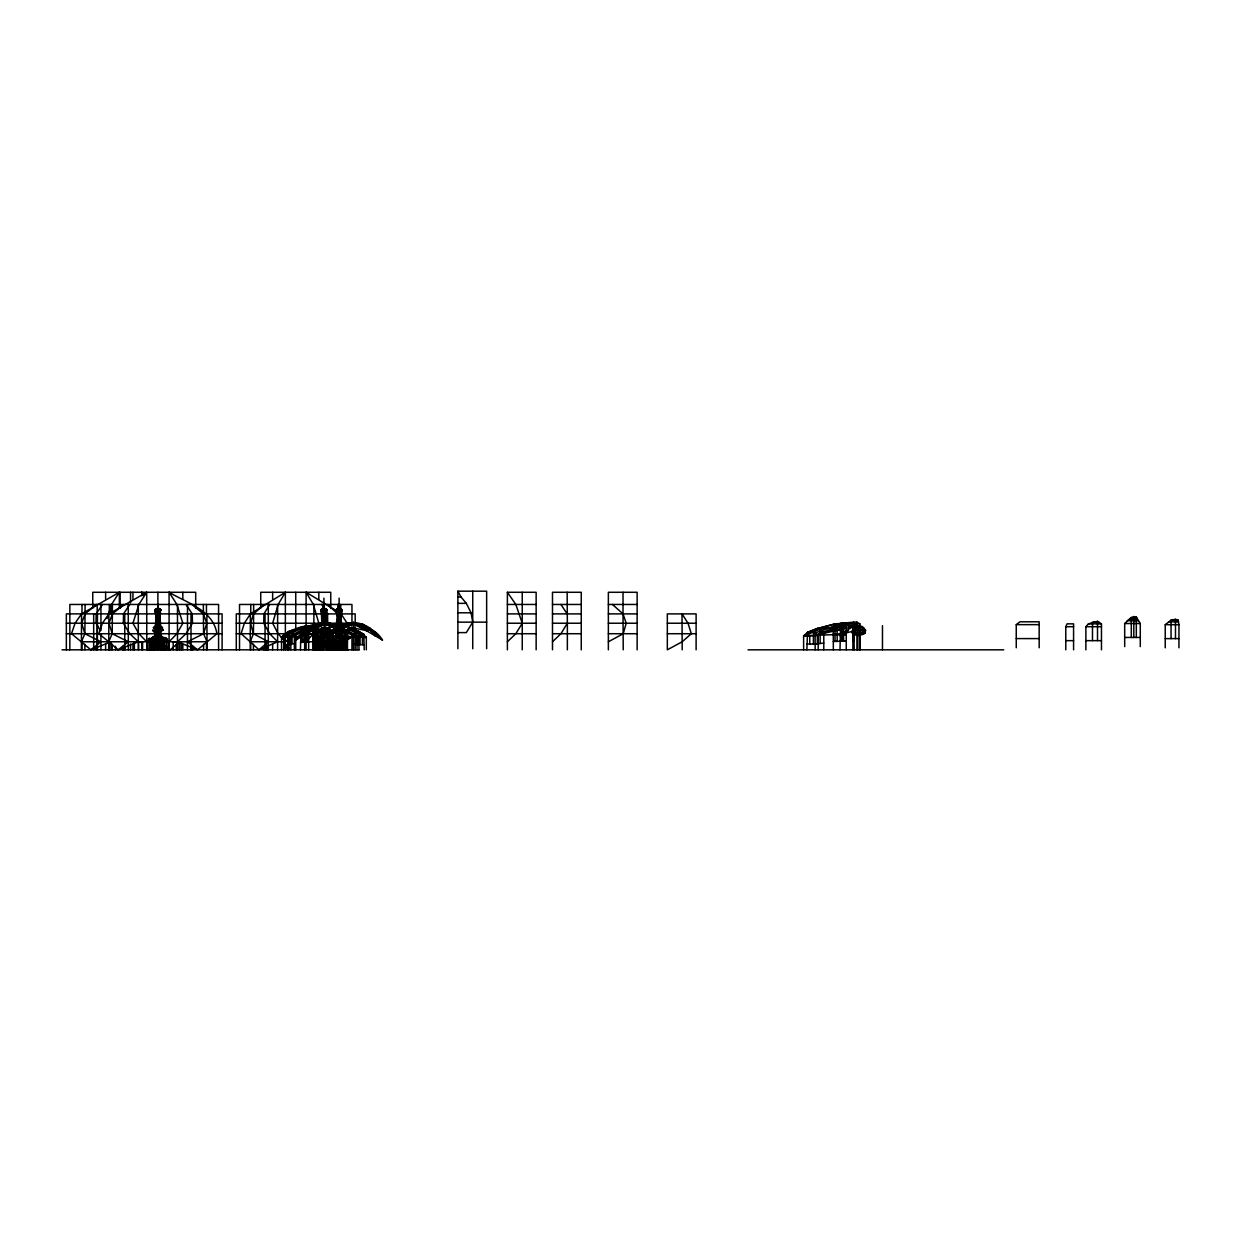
<?xml version="1.0" encoding="UTF-8"?>
<svg xmlns="http://www.w3.org/2000/svg" width="1241" height="1241" viewBox="0 0 1241 1241"><rect width="100%" height="100%" fill="white"/><g stroke="black" fill="none" stroke-linecap="round" stroke-linejoin="round"><path stroke-width="1.5" d="M148.191 638.96L157.886 643.303L157.886 634.818M157.886 614.326L160.477 613.038L159.577 608.788L157.886 608.043L155.327 609.502L155.839 612.713L157.886 614.202L159.872 613.721L159.577 608.788L156.195 608.788L155.296 613.038L159.375 616.017L160.446 609.502L157.886 608.23L160.198 610.743C160.229 616.374 153.295 613.581 156.195 608.788C165.596 608.168 156.955 616.405 155.575 610.743M157.886 613.675L157.886 612.294M157.886 606.12L157.886 604.46M322.97 632.848L322.97 633.624L317.293 629.249L315.416 629.249L312.841 633.205L304.666 636.137L288.889 636.881L284.065 634.337L281.567 637.44L281.567 649.819M318.984 634.027L312.748 637.952L317.2 640.976L323.932 643.303L323.932 634.818M323.932 614.326L326.523 613.038L325.623 608.788L323.932 608.043L321.264 610.339L322.489 613.55L325.918 613.721L325.623 608.788L322.241 608.788L321.341 613.038L325.902 615.908L326.476 611.317L324.134 609.16M323.932 613.675L323.932 612.294M323.932 608.788L325.794 610.076L325.623 608.788L322.241 608.788L321.962 613.721L325.918 613.721L321.962 613.721C325.033 615.614 328.477 610.556 325.623 608.788C323.296 608.338 318.999 610.96 323.017 611.797L325.887 610.975M323.932 606.12L323.932 604.46M324.894 632.724L329.594 632.243L330.323 636.633M338.157 632.848L338.157 633.624L332.417 630.071L332.619 647.833L333.938 647.895C339.196 651.835 324.878 649.121 333.891 647.724L335.303 649.757M331.425 635.206L327.934 637.952L332.386 640.976L339.119 643.303L339.119 634.818M339.119 614.962L339.119 612.17M340.081 625.65L342.485 626.581L345.169 630.071L340.081 634.291L342.33 630.552L340.639 615.583L341.663 611.317L339.119 608.23L337.428 608.788L336.528 613.038L341.104 613.721L337.149 613.721L341.104 613.721L340.81 608.788L339.119 608.23L341.678 609.502L341.166 612.713L339.119 614.202L337.149 613.721L337.428 608.788L340.81 608.788L341.709 613.038L337.645 616.017L336.807 610.743M339.119 606.12L339.119 604.46M340.081 632.724L340.081 649.819M854.211 633.624L857.857 635.532L852.877 633.67M857.857 632.848L857.857 633.624L853.544 630.071L854.211 627.729L857.857 625.65L862.169 626.581L865.52 630.071L865.241 632.848L863.41 634.291L857.857 635.454L852.381 632.848L852.102 631.266L854.211 627.729L859.765 625.976L863.41 627.729L864.853 630.071L864.465 632.243L859.765 634.865L857.857 634.865L852.102 631.266L857.857 634.291M857.857 649.819L857.857 625.65M857.857 626.348L854.211 627.729L853.156 632.243L857.857 635.454L856.026 633.624L861.595 633.624L859.765 635.454L861.254 633.624L863.41 634.291L859.765 634.291L864.093 630.071L863.41 627.729L859.765 626.348L852.877 626.705L840.793 624.999L854.118 625.278L856.926 626.705L853.886 630.04M863.41 630.071L863.41 627.729L854.211 627.729L854.878 629.296M166.635 649.757L161.299 649.741L163.129 647.724L166.635 649.757L165.022 649.726L164.2 648.221L164.246 638.526L162.044 638.495L158.848 635.454L156.924 635.454L152.984 639.301L151.386 647.833L152.69 647.895C157.964 651.835 143.646 649.121 152.659 647.724L154.07 649.757M332.914 631.467L324.599 628.024L324.63 624.223L332.697 626.938L336.668 626.348M318.627 628.908L317.215 631.266L318.27 632.243L321.155 633.624L326.709 633.624L330.215 639.27L330.246 648.221L329.129 647.895L328.074 638.495L324.894 635.454L322.97 635.454L317.541 640.558L316.719 649.819M347.868 649.757L342.532 649.741L344.362 647.724L347.868 649.757L346.27 649.726L345.432 648.221L345.836 630.071L340.081 625.976L343.509 627.729L345.836 631.266L345.541 632.848L343.726 632.429M154.039 636.462L152.659 647.724L154.473 649.741L149.339 649.741L151.386 647.833L151.604 639.27L151.386 647.833L149.339 649.741L149.37 638.107M322.97 634.291L317.898 630.071L317.618 648.221L318.735 647.895L319.79 638.495L317.572 638.526L317.215 630.071L318.27 632.243L317.541 640.558L319.247 640.527L318.875 649.726L320.519 649.741L318.704 647.724L315.183 649.757L320.519 649.741L318.704 647.724L319.03 639.301L321.155 633.624L324.894 634.865L330.649 631.266L329.935 630.071L324.894 634.291L327.143 630.552L329.206 630.071L330.059 637.517M323.73 609.16L321.403 611.317L323.017 611.797L324.242 614.078L324.847 611.797L321.977 610.975M285.368 649.819L285.368 592.283L250.387 613.892L250.201 649.819M264.224 604.46L253.629 613.892L253.443 633.717L250.201 641.768L259.012 649.819L277.612 641.768L269.716 633.717L263.744 623.23L263.914 613.892L269.716 604.46M267.125 649.648L265.683 649.09L266.644 649.819L267.73 648.95L267.358 647.135L265.931 647.135L265.807 648.95L267.467 649.09L267.715 647.43L266.644 646.794L265.558 647.43L265.884 649.71L267.637 648.95L265.931 647.135L265.543 648.95L266.644 649.819L267.606 649.09L266.163 649.648M119.353 608.23L119.353 592.283L81.58 613.892L81.363 649.819M146.795 641.659L146.795 649.819L146.686 592.283L108.913 613.892L108.696 649.819M319.79 638.495L317.618 648.221L317.572 638.526M266.644 647.911L267.032 648.671C267.063 649.974 264.628 646.08 266.877 648.95C266.21 648.764 268.925 646.406 266.024 648.95C263.961 645.863 270.088 649.276 266.644 647.042C264.224 647.073 266.35 650.439 267.498 648.655C269.157 645.661 261.944 648.81 267.715 648.36M287.493 644.7L287.493 649.819L288.61 647.771L287.493 646.794M316.703 627.868L295.777 640.046C304.262 629.109 318.921 618.468 333.209 624.316L335.768 626.581L332.417 631.266L338.157 634.865L341.896 633.624L345.619 647.833L347.682 649.741L346.27 649.726L345.619 647.833L345.51 640.558L340.081 635.454L338.157 635.454L334.977 638.495L333.891 647.724L335.722 649.741L334.062 649.726L334.217 639.301L336.342 633.624L341.896 633.624L345.836 631.266L343.726 627.729L340.081 626.581L343.928 624.363C358.184 623.897 374.208 626.333 382.476 640.046L361.55 627.868M382.476 640.046L370.392 629.916L370.454 628.52C363.117 623.447 353.576 620.64 345.029 624.316L342.485 626.581L340.081 626.581M157.685 609.16L156.102 610.277C153.915 610.355 157.328 607.857 156.102 610.277L154.939 610.2L155.528 611.658L155.327 609.502L160.446 609.502L160.244 611.658L160.446 609.502L159.67 610.277L158.088 609.16M306.31 625.929L289.215 631.39L289.137 632.522L290.285 630.862L301.501 626.752L313.337 625.185L313.554 626.705L306.31 626.271L313.337 625.185L313.337 626.705M287.493 649.229L288.61 647.709L288.579 648.95L287.493 649.617L288.486 648.95L287.493 648.95L288.564 648.36L288.207 647.135L287.493 649.384M336.59 611.317C340.329 615.474 345.138 607.857 337.428 608.788L337.35 610.277L336.171 610.2L337.676 613.55L341.492 612.697M337.149 613.395L340.561 613.55C342.563 609.75 335.489 613.488 336.544 609.858C338.684 607.718 335.675 610.293 336.761 611.658C334.434 607.563 345.96 609.688 340.034 611.797L337.164 610.975M154.473 649.741L152.829 649.726L152.612 647.88L153.744 638.495M153.434 649.757L152.984 639.301L156.924 635.454M815.554 630.381L815.647 629.109L817.338 628.52L835.022 623.913L853.653 622.144L856.926 622.144L859.889 623.851L859.889 626.705M353.328 624.176C355.345 623.23 378.924 630.521 366.312 630.568L362.356 625.619L362.977 624.347L353.328 624.176L369.802 629.839L375.527 636.044L375.976 632.863L362.977 624.347L353.607 623.354L345.029 624.316L345.541 626.938L344.75 626.612L353.328 624.176L353.483 622.346L350.133 625.2L345.541 626.938L342.485 626.581L345.169 631.266L345.51 640.558L343.804 640.527L343.276 638.495L345.479 638.526L345.619 647.833L342.935 649.757M151.495 640.558L153.201 640.527L151.573 648.221L151.604 639.27L153.357 636.447M334.977 638.495L332.805 648.221L333.084 630.071L336.947 626.55M156.924 649.819L156.924 633.624L155.016 632.243L156.413 620.547L155.358 611.317M322.288 624.161L322.458 616.017L326.305 612.697M336.249 632.243L337.474 627.744L337.986 614.155L336.838 613.023L341.089 615.908L340.918 614.481L337.149 615.908L335.923 630.552L338.157 633.624L344.393 630.071L343.726 627.729L340.081 626.348M285.43 647.026L285.911 645.816L284.608 644.87M267.373 648.36C267.203 646.67 264.147 648.097 266.334 647.833M284.608 642.776L284.608 647.895L285.895 645.847L284.608 645.134C286.407 647.802 283.367 647.119 285.771 645.847M326.336 630.071L330.649 630.071L330.354 632.848L329.873 630.071M287.493 647.135C290.394 648.423 285.818 648.345 288.455 649.09L287.493 649.819L288.455 649.09M151.573 649.772L151.185 647.926L152.659 647.724L153.682 649.741L149.137 649.757M315.183 649.757L317.618 649.772L318.828 644.265M331.828 648.64L330.432 647.833L330.323 640.558L328.074 638.495L330.246 648.221L328.834 639.301L324.894 635.454L326.709 633.624L328.834 639.301L329.175 647.724L327.345 649.741L331.068 649.726L331.828 648.64L329.175 647.724L327.345 649.741L332.681 649.757L332.417 647.926L333.891 647.724L334.915 649.741L330.37 649.757M335.722 649.741L331.114 649.757L330.633 647.926L329.175 647.724L328.136 649.741L329.175 647.724L328.617 640.527L330.323 640.558M336.947 626.798L334.527 627.729L333.084 631.266L332.619 647.833L330.571 649.741L330.571 629.249M164.246 638.526L164.386 647.833L165.069 649.757L166.434 649.741L166.403 638.107M284.608 647.724L285.678 645.506L284.608 646.003L286.035 645.801L284.608 645.227L285.492 646.437M334.31 624.363L333.209 624.316L332.697 626.938L333.503 626.612L328.12 625.2L324.754 622.346L324.63 623.354L328.4 623.029L336.885 625.836M159.996 633.624L158.848 634.291L161.097 630.552L159.856 615.908L155.606 613.023L156.754 614.155L154.691 630.552L156.924 633.624L163.16 630.071L161.237 626.581L158.848 626.348L162.493 627.729L160.058 626.55M325.576 624.161L325.421 616.017L321.962 615.908L322.133 614.481L325.902 615.908L326.119 622.067L321.745 622.067L321.403 611.317M156.195 608.788L156.025 610.076L157.886 608.23M155.683 610.138L155.528 611.658L154.939 610.2C156.211 607.811 163.3 616.296 156.707 612.387L159.841 610.975L155.311 609.858L159.577 608.788L159.748 610.076M321.822 612.015L320.985 610.2L325.158 611.13L325.111 612.387L322.396 611.58L326.879 610.2L321.372 609.502L321.574 611.658L320.985 610.2L321.574 611.658L320.985 610.2L322.148 610.277L322.241 608.788L326.414 609.92L325.375 613.55L321.559 612.697M337.428 608.788L337.536 609.796M336.761 611.658L336.544 609.858L337.676 613.55C338.312 610.045 337.878 611.937 336.171 610.2C337.443 607.811 344.533 616.296 337.94 612.387L341.073 610.975L336.544 609.858L340.81 608.788L340.98 610.076M295.777 640.046C303.859 630.955 315.167 621.741 328.12 625.2L328.4 623.029M337.009 612.015L336.559 609.502L337.35 610.277L338.917 609.16M375.976 632.863L375.527 636.044L373.293 633.081M321.062 632.243L321.745 627.201L320.736 630.552L320.736 649.819M815.461 630.381L815.647 629.109L835.022 623.913L837.163 624.626L842.592 622.982L851.45 622.998L841.181 623.37L859.889 623.851M160.772 632.243L159.406 619.306C161.283 621.384 154.489 621.384 156.366 619.306L155.699 622.067L159.531 622.393L159.375 616.017L155.916 615.908L159.686 614.481L159.856 619.445L156.413 619.616L156.754 614.155M284.608 646.747L284.608 645.801L286.035 645.801L284.608 646.189M287.617 648.981L287.493 647.709L288.377 648.36M339.32 609.16L340.903 610.277L341.678 609.502L341.228 612.015M301.16 627.899L289.215 631.39L284.065 634.337L283.646 649.819M155.777 612.015C154.256 607.888 158.46 613.504 155.218 610.277M305.441 626.085L313.058 625.945L305.674 625.604L305.177 627.729L308.233 628.334M840.002 649.819L840.529 626.565M329.951 635.376L329.982 630.071M344.315 635.702L345.479 638.526L345.169 630.071M157.886 613.55L159.329 613.55L160.446 609.502L159.67 610.277L159.577 608.788L160.834 610.2L160.275 611.363L155.932 610.975M161.702 649.757L162.183 648.454L164.2 648.221L162.044 638.495L163.083 647.895L162.09 649.741L163.129 647.724L162.788 639.301L161.206 635.051M317.432 647.833L316.036 648.64L316.796 649.726L319.728 649.741L315.385 649.741L317.432 647.833L319.03 639.301L322.97 635.454L321.155 633.624L317.649 639.27L319.03 639.301M334.217 639.301L332.852 639.27L336.342 633.624L338.157 635.454L334.217 639.301L332.619 647.833L330.571 649.741L332.805 649.772M155.001 649.819L155.001 626.224L154.691 630.552L152.612 630.071L158.848 633.624L158.848 649.819M336.73 632.243L333.472 632.243L332.417 630.071L334.527 627.729L336.652 627.496L336.202 626.224L336.233 649.819M323.622 614.078L326.879 610.2L325.716 610.277L326.507 609.858L326.29 611.658L325.623 608.788L325.716 610.277L326.492 609.502C327.531 611.068 322.769 616.125 323.932 612.62L324.49 613.768M341.771 610.231C341.942 613.799 340.189 606.508 341.771 610.231C340.686 613.07 342.345 608.726 341.337 610.138L339.848 610.929L340.654 611.58M160.554 610.339L159.996 612.015M157.576 614.078L157.886 612.62L158.196 614.078L157.886 612.62L156.955 613.271L158.196 614.078M265.652 648.36L266.644 647.135L267.637 648.174L266.722 647.461M338.809 614.078L339.119 612.62L339.429 614.078L339.119 612.62L338.188 613.271L339.429 614.078M826.413 626.876L815.647 629.109L807.534 632.414L806.883 649.819M155.404 609.92L156.444 613.55L157.886 614M323.932 614L322.489 613.55L323.017 611.797M155.668 626.224L155.73 629.854L157.886 630.707L160.772 628.985L159.577 625.464L159.531 627.744L155.699 627.201M336.9 626.224L335.923 630.552L333.845 630.071L332.417 631.266L332.697 632.848L333.472 632.243M318.658 647.88L316.75 649.757L317.231 647.926L318.658 647.88L320.519 649.741M333.891 647.724L331.905 649.819L332.417 647.926L333.86 647.88L334.915 649.741L331.936 649.757L323.172 641.768L323.172 649.819M158.848 635.454L162.788 639.301L164.386 647.833L165.782 648.64L165.022 649.726L164.588 647.926C159.375 651.432 165.813 645.801 162.571 640.527L164.277 640.558L164.2 648.221M329.129 647.895L328.136 649.741L329.175 647.724M343.276 638.495L344.021 639.301C345.091 640.837 342.981 653.433 344.362 647.724L344.021 639.301L341.57 633.624M323.932 615.583L322.412 615.583L322.133 614.481L323.932 614.481M337.986 614.155L337.149 615.908M326.6 610.339L325.902 611.146L326.492 609.502L325.856 610.774C322.753 610.184 327.143 613.038 324.847 611.797M341.787 610.339C340.174 612.604 342.95 609.129 340.903 610.277M155.513 612.697L156.444 613.55L156.971 611.797L157.886 614.031L158.801 611.797L158.445 613.768M340.034 611.797C344.145 611.472 337.8 608.54 337.676 612.294L339.119 614.031L340.034 611.797L339.677 613.768M337.428 625.464L336.931 627.201L339.119 628.287L341.322 627.201L340.81 625.464L342.33 630.552L344.393 630.071L345.836 631.266L344.874 631.064M287.493 648.112C289.805 647.057 287.509 648.81 288.207 647.135L288.734 647.709L288.207 647.135M107.098 618.561L111.535 604.46L119.353 592.283M322.489 613.55C324.444 609.471 318.689 609.517 323.203 610.929M253.629 613.892L250.465 623.23L253.443 633.717L268.304 641.768L259.012 649.819M267.637 648.36L266.939 647.833M160.601 610.215C160.042 609.176 158.895 612.542 158.801 611.797M321.217 610.215L323.932 608.23M159.546 634.322L157.886 638.758L153.326 637.424L157.886 643.303L167.582 638.96M325.592 634.322L323.932 638.758L319.371 637.424L323.932 643.303L330.664 640.976M328.229 648.454L328.989 649.726L330.633 647.926L328.229 648.454L327.748 649.757L327.733 647.786M340.779 634.322L339.119 638.758L334.574 637.424L339.119 643.303L345.851 640.976L350.303 637.952L344.083 634.027M129.778 604.46L123.526 613.892L123.324 623.23L129.778 633.717L138.309 641.768L118.221 649.819L108.696 641.768L112.217 633.717L112.419 604.46M1065.786 649.819L1065.786 626.705L1067.043 623.851L1073.574 623.851L1073.574 649.819M338.157 634.291L333.084 631.266L335.768 626.581L332.417 631.266L333.364 631.064M321.745 622.067L322.241 621.012M337.149 620.252L337.599 619.306L337.474 622.393L340.763 622.393L340.639 619.306C342.609 622.78 331.3 619.042 341.089 620.252M287.788 644.684L287.788 634.337L289.215 631.39L292.907 630.738M329.594 632.243L330.649 630.071M341.523 632.243L344.781 632.243L345.836 630.071M857.857 627.729L856.709 630.071L857.857 632.243M326.476 611.317L326.321 610.463L322.008 610.774L321.45 609.92M315.695 629.218L313.353 633.717L306.108 641.768L300.182 637.16M345.432 648.221L343.804 640.527L344.315 647.895L346.27 649.726L343.323 649.741L344.362 647.724L345.82 647.926L346.317 649.757L347.015 648.64M285.337 646.437C284.592 644.606 286.423 646.545 285.089 645.134M285.368 592.283L278.139 604.46L272.648 623.23L278.139 633.717L285.368 641.768L292.783 636.013M153.496 627.729L155.435 626.348M315.385 649.741L316.036 648.64M153.589 648.454L152.829 649.726L151.712 648.531L152.659 647.724M319.635 648.454L317.618 649.772M334.822 648.454L334.062 649.726L332.945 648.531M567.153 592.283L567.354 623.23L560.948 633.717L552.493 641.768M317.2 640.976L318.658 638.603M336.745 612.697L341.089 615.908L339.119 615.908M146.686 592.283L138.868 604.46L132.942 623.23L138.868 633.717L146.686 641.768L157.886 633.717L169.086 641.768L176.905 633.717L182.83 623.23L176.905 604.46L169.086 592.283L169.086 649.819M250.387 613.892L244.368 623.23L241.08 633.717L250.201 641.768L285.368 641.768M329.687 631.064L330.649 631.266L327.577 632.243L329.206 630.071L322.97 633.624L320.736 630.552L318.658 630.071L317.898 631.266L318.27 632.243L322.97 632.243L322.97 649.819M861.254 633.624L864.465 632.243L865.52 630.071L853.544 630.071L852.769 631.266L840.002 634.461L815.151 635.283L815.151 649.819M317.991 630.071L317.51 632.848L318.27 632.243M160.368 609.92L156.35 611.58L159.624 612.17M102.46 604.46L96.193 613.892L95.991 623.23L100.614 630.723M841.227 623.153L851.559 622.935M157.157 610.929L155.497 611.363L155.218 610.339M822.814 628.21L815.647 629.109L813.398 633.499L843.601 623.37L846.253 627.729L846.253 649.819M861.378 627.729L862.169 626.581M81.58 613.892L75.065 623.23L71.513 633.717L90.888 649.819L109.301 642.435M108.913 613.892L102.398 623.23L98.846 633.717L108.696 641.768M324.754 622.346L324.909 624.176L315.881 625.619L311.941 630.568L307.861 629.916L302.044 634.198L302.711 636.044L308.435 629.839L314.547 627.031L324.63 624.223L333.503 626.612L311.941 630.568L324.63 624.223M306.062 631.591L308.295 628.613L314.113 625.712L307.784 628.52L307.861 629.916L314.547 627.031M342.485 626.581L344.393 630.071L342.764 632.243L346.503 630.071L342.671 630.071M157.886 643.303L162.447 637.424L165.751 637.688M323.932 643.303L328.493 637.424L325.452 637.362M339.119 643.303L346.828 635.206M855.576 624.797L852.877 626.705L840.002 629.714L838.916 626.193L815.151 635.283L840.002 629.714L841.584 627.729L846.253 627.729M151.712 648.531L150.704 649.757L151.185 647.926L152.612 647.88M321.047 649.819L321.047 628.985L323.932 630.707L326.817 628.985L326.119 627.201L322.288 627.744L325.576 627.744L326.817 632.243L324.894 633.624L318.658 630.071L316.548 630.071L320.287 632.243L318.658 630.071M336.233 628.985L339.119 630.707L342.004 628.985M162.183 648.454L162.943 649.726L164.588 647.926L163.16 647.88L165.022 649.726L161.299 649.741L163.129 647.724M344.362 647.724L342.532 649.741L344.191 649.726L345.82 647.926L344.393 647.88L343.323 649.741M1085.875 649.819L1085.875 626.705L1088.419 623.851L1097.509 621.338L1101.465 623.851L1101.465 649.819M1124.687 646.623L1124.687 623.525L1131.296 617.522L1133.809 616.591L1136.322 617.103L1140.277 623.525L1140.277 646.623M304.666 637.316L305.674 636.214L308.637 636.586M322.008 610.774L321.264 610.339M337.599 618.964L339.119 619.755L340.639 618.964M316.502 639.084L313.88 641.768L329.082 648.345M819.2 633.453L817.338 635.283L817.338 644.048L823.776 642.947M159.034 614.155L160.167 613.023L156.413 616.017L159.375 616.017M340.267 614.155L341.399 613.023L339.119 615.086L337.319 614.481M507.383 641.768L515.837 633.717L522.244 623.23L515.837 604.46L507.383 592.283L536.143 592.283L536.143 649.819M150.145 649.819L150.145 641.768L152.581 639.456M331.936 649.757L334.915 649.741M156.444 612.294L159.422 611.58M333.72 648.671L341.291 641.768L341.291 649.819M326.817 632.243L329.206 630.071M335.241 627.465L333.845 630.071L340.081 633.624L344.393 630.071M864.853 630.071L859.765 634.291M326.414 609.92L324.661 610.929M341.601 609.92L339.848 610.929M817.338 630.381L817.338 628.52L803.61 635.904L818.207 635.283L845.23 624.999L820.13 629.109L817.338 628.52L807.534 632.414L803.61 635.904L803.61 649.819M150.145 641.768L170.219 649.819L179.743 641.768L179.743 649.819M185.995 604.46L192.246 613.892L192.448 623.23L185.995 633.717L177.479 641.768L197.552 649.819L216.927 633.717C213.033 609.874 186.957 603.017 169.086 592.283M357.036 649.819L357.036 636.881L362.403 633.887L366.312 637.44L366.312 649.819M96.519 604.46L85.086 613.892L81.658 623.23L84.884 633.717L81.363 641.768L155.172 641.768M123.852 604.46L112.419 613.892L108.991 623.23L112.217 633.717L128.257 641.768L118.221 649.819M90.888 649.819L100.924 641.768L84.884 633.717L85.086 604.46M856.026 632.848L852.381 632.848L865.241 632.848L859.765 632.848L860.928 630.071L859.765 627.729M840.002 635.78L841.584 634.523L846.253 634.942M1165.237 647.802L1165.237 624.688L1171.054 620.128L1175.475 619.321L1178.159 620.128L1178.95 624.688L1178.95 647.802M1016.255 647.755L1016.255 624.642L1019.993 621.788L1039.167 621.788L1039.167 647.755M284.608 647.895L285.57 647.166M134.385 649.819L134.385 642.388L139.628 642.016L142.591 642.016L142.591 649.819M308.637 642.016L300.431 642.388M288.889 649.819L288.889 636.881L303.983 628.784L307.985 627.729L306.961 626.271L292.054 631.39L290.285 630.862L281.567 637.44L290.828 636.881L307.985 627.729L311.755 627.899M290.828 649.819L290.828 636.881L281.567 637.44L292.054 631.39L294.365 634.43L294.365 649.819M306.961 642.016L306.961 626.271L305.674 625.604L305.674 627.729L307.985 627.729L300.431 628.784L287.788 635.283M308.435 629.839L302.044 634.198L302.277 632.863L307.784 628.52M266.551 647.461L265.574 647.631L267.404 647.709M309.273 633.189L304.666 636.137L300.431 636.742M159.577 621.012L159.531 622.393L156.242 622.393M325.421 620.547L322.458 620.547M852.877 649.819L852.877 626.705L840.002 634.461L833.316 635.128M290.828 636.881L287.788 634.337L284.065 634.337L290.285 630.862L290.285 632.522M292.054 643.707L290.285 644.684L290.285 636.881L292.054 634.43L292.054 643.707L294.365 643.707M608.369 641.768L623.23 633.717L626.209 623.23L623.029 613.892L623.029 592.283M307.861 629.916L315.881 625.619L315.276 624.347L319.015 623.944M155.699 625.774L159.531 626.053L159.577 624.844M336.931 625.774L340.763 626.053L340.81 624.844M341.554 625.929L342.423 626.085M346.704 636.307L358.975 636.881L363.815 634.337L364.218 649.819M846.253 641.054L833.316 641.473M155.714 626.55L153.279 627.729L155.42 627.496L154.691 649.819M848.456 630.583L840.002 634.461L833.316 633.748M853.544 628.256L856.926 626.705L856.926 622.144M353.483 622.346L353.607 623.354L343.928 624.363M321.962 615.908L325.731 614.481M345.324 631.467L353.654 628.024L366.312 630.568L353.607 624.223L344.75 626.612L353.654 628.024L353.607 624.223M159.856 611.146L160.834 610.2L159.67 610.277M155.714 626.798L154.008 627.465M284.608 647.476L285.43 647.166M321.962 619.445L325.902 619.445M284.065 634.337L287.788 634.337M288.889 636.881L304.666 631.933L303.983 628.784L301.501 628.784M854.211 634.291L856.368 633.624M164.619 640.976L162.447 637.424L157.886 638.758L156.226 634.322M328.493 637.424L323.932 638.758L322.272 634.322M332.014 624.642L333.209 624.316L328.12 625.2M318.937 631.017L317.215 631.266L318.177 631.064M333.084 631.266L334.124 631.017M163.16 630.071L161.097 630.552L160.12 626.224L160.772 649.819M852.381 632.848L854.211 632.429M807.534 632.414L813.398 632.414L818.207 635.283L818.207 649.819M840.498 625.883L845.23 624.999M369.958 628.613L376.209 634.198L369.802 629.839M173.182 649.819L173.182 642.016L181.403 642.388L181.403 649.819M342.19 642.016L347.449 642.388M322.412 615.583L323.932 615.334M284.732 647.073L285.694 647.026M348.364 628.706L353.654 628.024M158.615 610.929L160.275 610.463L160.275 611.363M312.748 637.952L317.727 637.564M327.934 637.952L332.914 637.564M322.35 609.796L325.514 609.796M340.608 616.017L337.645 616.017L340.608 616.017L340.763 622.393L337.474 622.393M343.416 648.454L344.191 649.726L346.27 649.726L342.532 649.741M343.152 627.729L345.169 631.266L344.114 631.017M162.788 639.301L164.169 639.27L164.277 640.558L162.044 638.495M328.834 639.301L330.215 639.27L330.432 647.833M332.728 640.558L334.45 640.527L334.667 649.757M153.326 637.424L156.366 637.362M319.371 637.424L322.412 637.362M334.574 637.424L337.599 637.362M315.276 624.347L324.909 624.176M162.09 649.741L165.022 649.726L162.338 649.757M328.136 649.741L332.479 649.741M316.75 649.757L319.728 649.741M457.882 648.717L457.882 591.181L486.643 591.181L486.643 648.717M457.882 597.03L461.047 597.03L466.337 603.359L471.053 612.806L472.743 622.144L466.337 632.615L457.882 632.615M457.882 603.359L466.337 603.359M507.383 604.46L536.143 604.46M552.493 604.46L581.253 604.46M608.369 604.46L637.129 604.46M156.754 608.571L159.034 608.571M322.8 608.571L325.08 608.571M337.986 608.571L340.267 608.571M156.661 611.13L159.112 611.13M322.707 611.13L325.158 611.13M337.893 611.13L340.36 611.13M322.396 611.58L325.468 611.58M321.962 611.146L321.543 610.324L322.21 612.17L325.669 612.17M337.676 612.294L340.856 612.17M457.882 612.806L471.053 612.806M158.832 613.876L66.347 613.892L66.347 649.819M159.717 613.892L222.092 613.892L222.092 649.819M338.173 613.876L340.065 613.876M341.291 623.23L341.089 613.892L355.19 613.892L355.19 623.23L341.011 623.23M507.383 613.892L536.143 613.892M552.493 613.892L581.253 613.892M608.369 613.892L637.129 613.892M157.886 615.908L159.856 615.908M322.458 616.017L325.421 616.017M1130.473 618.158L1136.911 618.158M1129.434 618.949L1137.345 618.949M157.886 619.445L159.856 619.445M339.119 619.445L341.089 619.445M156.413 619.616L159.375 619.616M322.458 619.616L325.421 619.616M337.645 619.616L340.608 619.616M155.916 620.252L159.856 620.252M1178.159 620.128L1171.054 620.128L1171.054 638.619M156.413 620.547L159.375 620.547M337.645 620.547L340.608 620.547M1138.292 620.671L1127.231 620.671L1131.296 618.949L1137.221 618.732M1168.882 621.834L1178.454 621.834M157.886 622.067L160.073 622.067M339.119 622.067L341.322 622.067M457.882 622.144L486.643 622.144M1098.766 622.144L1092.483 622.144L1092.483 640.651M322.288 622.393L325.576 622.393M66.347 623.23L155.963 623.23M159.81 623.23L222.092 623.23M236.286 623.23L322.536 623.23M325.033 623.23L337.568 623.23M507.383 623.23L536.143 623.23M552.493 623.23L581.253 623.23M608.369 623.23L637.129 623.23M667.332 623.23L696.108 623.23M1124.687 623.525L1140.277 623.525M1088.419 623.851L1101.465 623.851M155.699 624.161L160.073 624.161M336.931 624.161L341.322 624.161M834.479 624.626L837.163 624.626M1016.255 624.642L1039.167 624.642M1165.237 624.688L1178.95 624.688M156.242 626.053L159.531 626.053M337.474 626.053L340.763 626.053M342.051 626.224L342.376 627.496M838.916 626.193L837.163 626.193L837.163 641.473M1065.786 626.705L1073.574 626.705M1085.875 626.705L1101.465 626.705M160.368 627.496L161.097 649.819M301.16 627.403L300.431 649.819M336.652 627.496L335.923 649.819M156.242 627.744L159.531 627.744M336.559 627.729L334.527 627.729L335.194 629.296L334.729 627.729L333.845 630.071L335.473 632.243L333.084 630.071M337.474 627.744L340.763 627.744L342.004 632.243M833.316 628.784L840.002 629.714M815.647 629.109L820.13 629.109L823.776 632.522L823.776 649.819M155.73 629.854L160.058 629.854M321.776 629.854L326.104 629.854M336.963 629.854L341.291 629.854M306.961 630.164L305.674 630.164L305.674 642.016M821.495 630.381L820.13 630.381L820.13 629.109L803.61 635.904L818.207 635.283M300.431 631.095L304.666 631.933M344.998 631.095L347.449 631.095L357.036 636.881L366.312 637.44L357.579 630.862L351.172 628.52M289.215 631.39L292.054 631.39L292.923 632.522M353.499 649.819L353.499 634.43L355.81 631.39L360.076 634.337L363.815 634.337L358.665 631.39L349.109 629.311M155.482 631.529L160.291 631.529M321.528 631.529L326.336 631.529M336.714 631.529L341.523 631.529M152.891 631.017L155.497 632.243M347.449 628.784L354.942 632.522L355.81 631.39L358.665 631.39L360.076 634.337L360.076 644.684M820.13 632.522L823.776 632.522M66.347 633.717L222.092 633.717M236.286 633.717L285.368 633.717M307.923 633.717L318.611 633.717M328.741 633.717L333.86 633.717M507.383 633.717L536.143 633.717M552.493 633.717L581.253 633.717M608.369 633.717L637.129 633.717M667.332 633.717L696.108 633.717M156.924 634.865L158.848 634.865M283.91 635.283L285.477 635.283M360.076 635.283L354.942 632.522M363.97 635.283L362.403 635.283L362.403 644.684M301.501 635.516L304.666 636.137L312.841 629.249L312.841 649.819M312.841 635.454L313.694 635.454M344.998 635.516L347.449 635.516M357.036 636.881L366.312 637.44L360.076 634.337M1124.687 637.455L1140.277 637.455M1016.255 638.588L1039.167 638.588M1165.237 638.619L1178.95 638.619M852.877 640.651L854.227 640.651M1065.786 640.651L1073.574 640.651M1085.875 640.651L1101.465 640.651M160.182 649.819L160.182 641.768L207.076 641.768L203.571 633.717L203.353 604.46M306.108 641.768L321.31 641.768M326.802 641.768L337.661 641.768M353.499 643.707L357.579 644.684L357.579 636.881L355.81 634.43L355.81 643.707M806.883 644.048L818.207 644.048M283.646 644.684L290.828 644.684M357.036 644.684L364.218 644.684M265.714 648.004L267.761 647.709M265.543 648.95L267.73 648.95M328.384 649.757L331.114 649.757L327.345 649.741M343.571 649.757L346.317 649.757M62.05 649.819L359.145 649.819M748.044 649.819L1003.736 649.819M161.299 649.741L165.069 649.757M153.682 649.741L150.75 649.726L149.99 648.64M320.116 649.757L317.758 648.531M340.639 637.362L350.303 637.952M159.406 637.362L162.447 637.424M151.604 639.27L152.984 639.301M324.242 614.078L323.001 613.271L323.932 612.62L324.242 614.078L322.21 612.17M339.119 609.688L340.701 609.796M157.886 609.688L159.469 609.796M324.599 628.024L329.873 628.706M334.527 626.705L334.527 625.185L337.723 625.728M354.973 630.738L358.665 631.39L358.773 632.522L358.665 631.39L351.637 628.737M318.379 629.792L315.416 629.249L315.416 649.819M358.866 624.533L370.454 628.52M328.927 631.017L329.982 631.266L329.486 630.071L329.982 631.266M846.191 624.797L852.877 626.705M351.824 629.389L358.665 631.39M347.449 636.742L346.363 636.431L346.363 631.095M344.951 632.476L358.975 636.881L358.975 649.819M156.087 614.481L157.886 615.086L160.26 612.697M843.601 623.37L841.584 623.37M160.058 626.798L162.493 627.729M338.39 610.929L336.637 609.92M328.896 634.027L331.642 635.206M363.691 627.031L370.392 629.916M158.848 625.976L162.276 627.729M141.753 595.758L141.753 592.283L145.011 594.02M345.572 629.683L358.975 636.881M363.815 634.337L357.579 630.862L357.579 632.522M156.924 634.291L154.241 632.243M306.108 626.721L306.108 592.283L336.482 610.743M329.206 647.88L331.068 649.726M197.552 649.819L187.515 641.768L203.571 633.717L206.782 623.23L203.353 613.892L191.936 604.46M160.182 641.768L170.219 649.819M267.606 648.112L267.358 647.135M612.449 604.46L623.029 613.892L623.23 649.819M327.267 604.46L337.847 613.892L338.033 623.23M345.619 647.833L347.682 649.741M164.386 647.833L166.434 649.741L165.782 648.64M325.856 610.774L326.585 610.231M853.544 630.071L855.173 632.243M855.452 626.581L856.243 627.729M560.948 604.46L567.153 613.892M341.089 613.892L347.108 623.23M141.753 592.283L143.708 595.323M345.851 640.976L343.679 637.424L339.119 638.758L337.459 634.322M321.76 604.46L327.562 613.892L327.733 623.23M306.108 592.283L313.353 604.46L318.828 623.23M457.882 591.181L461.047 597.03M325.623 621.012L326.119 622.067M337.94 612.387L338.576 613.768M322.753 612.387L323.389 613.768M156.707 612.387L157.343 613.768M336.451 610.339L336.73 611.363M340.298 612.387L340.561 613.55M325.111 612.387L325.375 613.55M159.065 612.387L159.329 613.55M853.653 622.144L854.227 649.819M325.902 611.146L326.042 612.015M349.838 623.029L350.133 625.2M345.308 648.531L345.432 649.772M330.106 648.531L330.246 649.772M164.076 648.531L164.2 649.772M206.875 613.892L207.076 649.819M1175.475 619.321L1175.475 638.619M1136.322 617.103L1136.322 637.455M1133.809 616.591L1133.809 637.455M1131.296 617.522L1131.296 637.455M1097.509 621.338L1097.509 640.651M882.475 625.65L882.475 649.819M859.889 635.423L859.889 649.819M859.765 625.65L859.765 649.819M856.926 635.423L856.926 649.819M853.653 626.705L853.653 640.651M853.219 626.705L853.219 640.651M843.601 624.999L843.601 641.054M842.592 624.999L842.592 641.054M841.584 624.999L841.584 641.054M835.022 624.626L833.316 626.193L833.316 649.819M835.022 628.784L835.022 641.473M820.13 634.26L820.13 642.947M813.398 635.283L813.398 644.048M809.753 635.283L809.753 644.048M696.108 649.819L696.108 613.892L667.332 613.892L667.332 649.819L682.193 641.768L691.315 633.717L688.026 623.23L682.007 613.892L682.193 649.819M637.129 649.819L637.129 592.283L608.369 592.283L608.369 649.819M581.253 649.819L581.253 592.283L552.493 592.283L552.493 649.819M567.354 623.23L567.354 649.819M522.244 592.283L522.244 649.819M507.383 592.283L507.383 649.819M472.743 591.181L472.743 648.717M355.19 626.721L355.19 630.226M355.19 635.501L355.19 649.819M351.948 623.23L351.948 604.46L239.529 604.46L239.529 649.819M351.948 626.721L351.948 630.226M351.948 635.501L351.948 649.819M347.449 631.095L347.449 649.819M346.363 639.41L346.363 642.388M343.199 642.714L343.199 649.819M342.33 627.496L342.33 649.819M342.19 625.604L342.004 649.819M340.717 604.46L340.717 613.892M340.81 621.012L340.763 627.744M340.717 642.652L340.717 649.819M339.119 598.131L339.119 632.46M339.227 642.016L339.227 649.819M338.157 632.243L338.157 649.819M337.847 604.46L337.847 613.892L236.286 613.892L236.286 649.819M338.033 644.265L338.033 649.819M335.023 641.659L335.023 649.819M334.17 641.659L334.17 648.19M332.448 631.017L332.448 636.338M332.448 641.659L332.448 648.19M330.742 608.23L330.742 592.283L260.734 592.283L260.734 608.23M327.143 649.819L326.817 628.985L326.817 649.819M326.43 613.892L326.43 623.23M326.43 642.652L326.43 649.819M324.894 632.243L324.894 649.819M323.932 598.131L323.932 624.161M323.932 627.201L323.932 632.46M323.172 604.46L323.172 610.122M318.828 592.283L318.828 599.232M317.293 629.249L317.293 649.819M313.88 604.46L313.88 626.721M313.88 630.226L313.88 649.819M313.694 629.249L313.694 649.819M313.337 629.249L313.337 641.659M313.058 629.249L313.058 641.659M308.637 631.762L308.637 649.819M306.31 627.729L306.31 642.016M306.108 635.314L306.108 649.819M304.666 633.329L304.666 649.819M302.866 628.784L302.866 642.388M301.501 631.095L301.501 634.042M301.501 636.431L301.501 642.388M295.746 592.283L295.746 630.226M295.746 635.501L295.746 649.819M277.612 604.46L277.612 649.819M272.648 592.283L272.648 599.232M272.648 644.265L272.648 649.819M268.304 604.46L268.304 649.819M266.644 644.7L266.644 649.819M265.047 613.892L265.047 649.819M263.744 647.786L263.744 649.819M253.629 604.46L253.629 611.999M253.443 644.265L253.443 649.819M250.76 604.46L250.76 613.892M250.76 640.868L250.76 649.819M218.587 649.819L218.587 604.46L69.853 604.46L69.853 649.819M206.456 604.46L206.456 613.892M206.456 640.868L206.456 649.819M203.571 644.265L203.571 649.819M195.69 608.23L195.69 592.283L92.749 592.283L92.749 608.23M192.929 646.39L192.929 649.819M192.448 647.786L192.448 649.819M191.254 646.235L191.254 649.819M191.021 613.892L190.99 649.819M187.515 604.46L187.453 649.819M182.83 592.283L182.83 599.232M182.83 644.265L182.83 649.819M179.123 642.652L179.123 649.819M177.479 604.46L177.479 649.819M177.153 642.714L177.153 649.819M176.238 644.265L176.238 649.819M168.978 641.659L168.978 649.819M168.124 641.659L168.124 649.819M165.115 647.786L165.115 649.819M164.526 638.107L164.526 649.819M163.703 640.868L163.703 648.019M157.886 592.283L157.886 649.819M155.497 644.265L155.497 649.819M151.247 638.107L151.247 649.819M147.663 641.659L147.663 649.819M141.753 641.768L141.753 649.819M138.62 642.714L138.62 649.819M138.309 604.46L138.309 649.819M132.942 592.283L132.942 599.232M132.942 644.265L132.942 649.819M130.553 592.283L130.553 602.878M130.553 644.001L130.553 649.819M128.257 604.46L128.319 649.819M124.783 646.39L124.783 649.819M124.752 613.892L124.752 649.819M123.324 647.786L123.324 649.819M122.843 646.39L122.843 649.819M120.082 592.283L120.082 608.23M115.522 646.282L115.522 649.819M112.217 644.265L112.217 649.819M110.976 604.46L110.976 613.892M110.976 641.768L110.976 649.819M109.317 604.46L109.317 613.892M109.317 640.868L109.317 649.819M105.625 592.283L105.625 599.232M105.625 644.265L105.625 649.819M100.924 604.46L100.924 630.226M100.924 633.717L100.924 649.819M97.418 613.892L97.418 649.819M97.186 604.46L97.186 649.819M95.991 647.786L95.991 649.819M93.68 613.892L93.68 649.819M84.884 644.265L84.884 649.819M81.984 604.46L81.984 613.892M81.984 640.868L81.984 649.819M343.509 627.729L343.059 629.296L343.664 627.698M318.379 630.071L317.898 631.266L318.441 630.071M157.886 611.332L156.955 613.271L158.817 613.271L157.886 611.332M323.932 611.332L323.001 613.271L324.863 613.271L323.932 611.332M339.119 611.332L338.188 613.271L340.05 613.271L339.119 611.332M341.896 633.624L340.081 635.454L344.021 639.301L345.401 639.27L341.896 633.624M157.886 609.16L156.056 610.494L159.717 610.494L157.886 609.16M323.932 609.16L322.102 610.494L325.762 610.494L323.932 609.16M339.119 609.16L337.288 610.494L340.949 610.494L339.119 609.16M159.872 613.721L155.916 613.721L159.872 613.721M288.315 647.911L287.493 647.833L288.269 647.833"/></g></svg>
